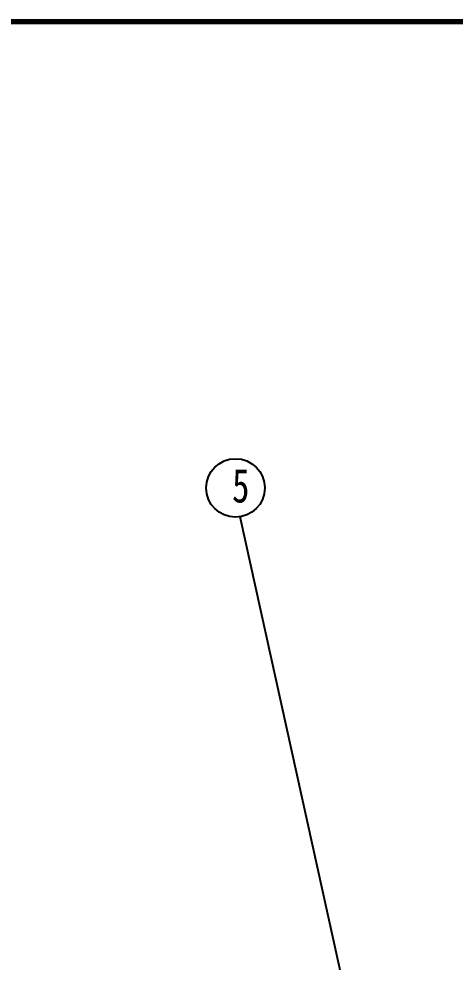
# Model space of a CAD drawing. Header units: millimetres. Extents: x 0 to 6631, y 0 to 4689.
# Drawn here: x 1857 to 2308, y 3558 to 4534 of the extents above; entities that cross this region are included whole.
import ezdxf

# ---------------------------------------------------------------- set-up
doc = ezdxf.new("R2010")
doc.units = ezdxf.units.MM
doc.header["$LTSCALE"] = 13
doc.layers.add('1', color=4, linetype='Continuous')
doc.layers.add('注释', color=2, linetype='Continuous')
doc.styles.add('SLDTEXTSTYLE0', font='hyswlongfangsong.ttf')
doc.styles.get("Standard").update_dxf_attribs({"font": 'gbenor.shx', "bigfont": 'gbcbig.shx'})
doc.dimstyles.new('SLDDIMSTYLE2', dxfattribs={"dimtxt": 0.18, "dimasz": 40.8, "dimexe": 0, "dimexo": 0.0625, "dimgap": 0, "dimtad": 0, "dimtih": 1, "dimtoh": 1, "dimdec": 0, "dimrnd": 1e-09, "dimzin": 0, "dimdsep": 46, "dimtxsty": 'Standard', "dimsah": 1, "dimcen": 0.09, "dimadec": 0, "dimazin": 0, "dimtfac": 40.8, "dimtdec": 0, "dimtofl": 0, "dimtmove": 0, "dimatfit": 3, "dimfxl": 1, "dimfrac": 2, "dimtolj": 1, "dimtzin": 0, "dimarcsym": 0})

msp = doc.modelspace()

# ---------------------------------------------------------------- linework, layer by layer
at = {"layer": '1', "color": 0, "lineweight": 40, "const_width": 5.53}
msp.add_lwpolyline([(410.47, 173.66), (6472.75, 173.66), (6472.75, 4530.93), (410.47, 4530.93), (410.47, 173.66)], dxfattribs=at)
at = {"layer": '注释'}
msp.add_circle((2080.76, 4048.64), 30.27, dxfattribs=at)

# ---------------------------------------------------------------- texts
at = {"layer": '注释', "insert": (2086.21, 4068.59), "char_height": 35, "attachment_point": 2, "style": 'SLDTEXTSTYLE0'}
msp.add_mtext('5', dxfattribs=at)

# ---------------------------------------------------------------- leaders
at = {"layer": '注释'}
msp.add_leader([(2246.36, 3291.47), (2085.7, 4018.77)], dimstyle='SLDDIMSTYLE2', dxfattribs=at)

doc.saveas('drawing.dxf')
